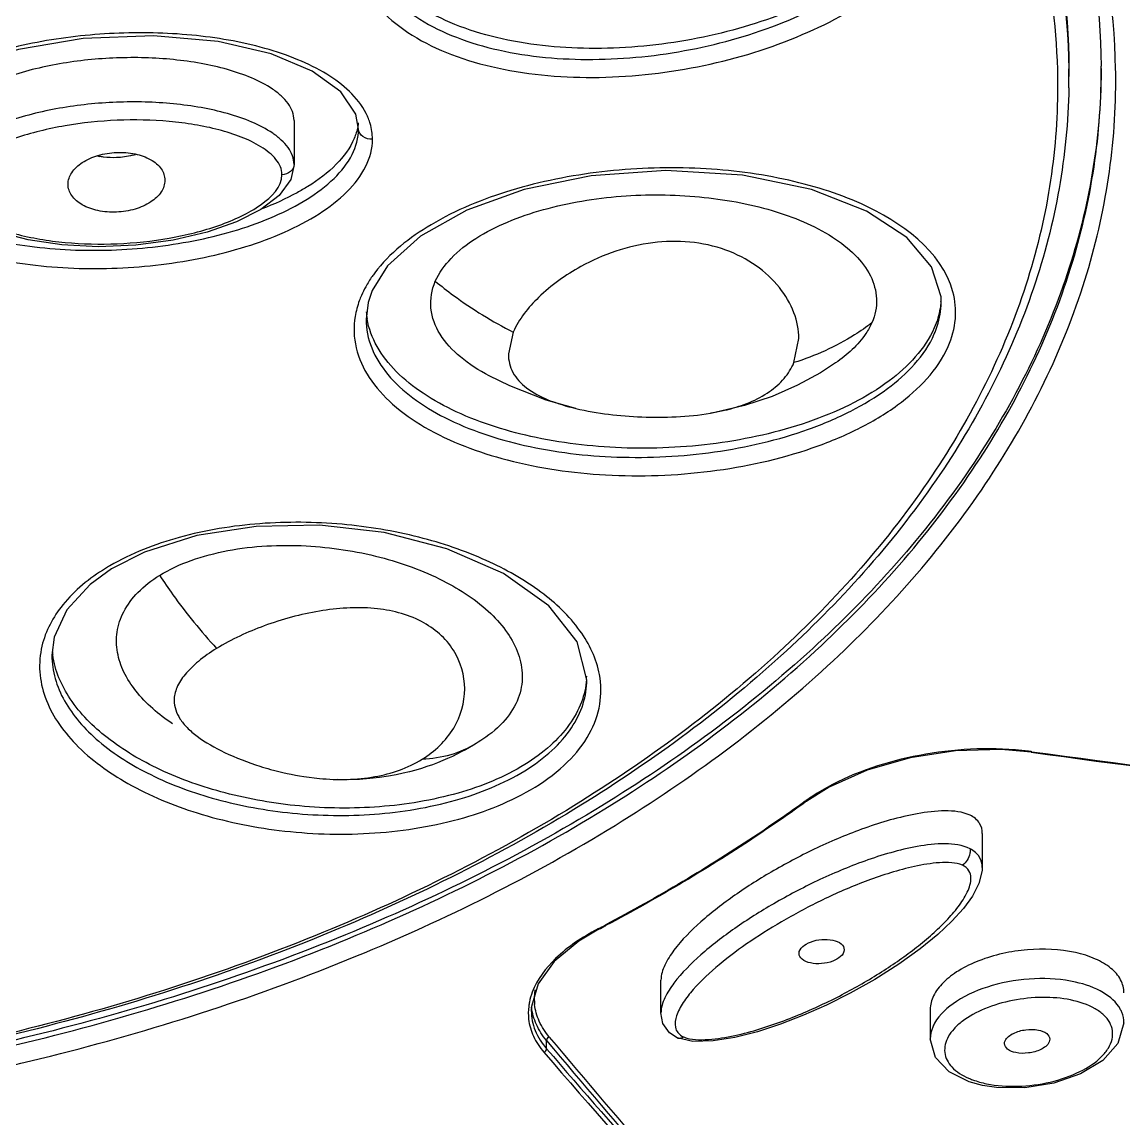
# Model space of a CAD drawing. Header units: millimetres. Extents: x 601 to 1195, y -13 to 407.
# Drawn here: x 926.8 to 939.6, y 276.83 to 289.56 of the extents above; entities that cross this region are included whole.
import ezdxf

# ---------------------------------------------------------------- set-up
doc = ezdxf.new("R2010")
doc.units = ezdxf.units.MM
doc.header["$LTSCALE"] = 0.1

msp = doc.modelspace()

# ---------------------------------------------------------------- linework, layer by layer
for p, q in [((938.9642, 289.0206), (938.9642, 288.9296)), ((939.3391, 289.0248), (939.339, 288.9971)), ((930.7142, 288.3192), (930.6824, 288.4932)), ((929.9642, 288.4205), (929.9642, 287.9087)), ((930.7142, 288.3192), (930.7142, 288.3205)), ((929.9642, 287.9087), (929.9642, 287.9075)), ((930.8733, 286.4472), (930.8247, 286.3057)), ((937.4808, 286.3083), (937.4785, 286.3709)), ((937.4808, 286.3084), (937.4808, 286.3113)), ((930.8247, 286.3057), (930.8003, 286.1118)), ((930.8003, 286.1118), (930.8003, 286.1117)), ((932.5106, 285.963), (932.4531, 285.7101)), ((935.7706, 285.6079), (935.8281, 285.8873)), ((936.2542, 285.605), (936.0787, 285.4912)), ((934.8001, 285.022), (934.9843, 285.059)), ((928.2289, 283.4076), (927.8445, 283.2123)), ((927.8443, 283.2122), (927.5948, 283.0331)), ((927.1782, 282.4201), (927.1518, 282.2101)), ((927.1518, 282.2102), (927.1518, 282.2089)), ((933.3648, 281.926), (933.3648, 281.9274)), ((932.0808, 281.1858), (932.0795, 281.1849)), ((930.0778, 280.8032), (930.2583, 280.7799)), ((936.179, 280.6787), (935.9186, 280.5153)), ((935.9186, 280.5153), (935.9062, 280.5064)), ((937.9583, 280.1411), (937.9583, 279.7445)), ((937.9583, 279.7437), (937.9583, 279.7445)), ((933.5035, 279.0285), (933.2705, 278.8899)), ((933.4998, 279.0355), (933.4895, 279.03)), ((933.5907, 279.0744), (933.5802, 279.0688)), ((934.2256, 278.0563), (934.2256, 278.4377)), ((932.721, 278.1308), (932.7193, 278.0833)), ((932.7193, 278.0848), (932.7193, 278.0832)), ((934.2256, 278.0563), (934.2256, 278.0563)), ((937.3534, 278.0973), (937.3534, 277.7552)), ((939.6034, 277.9417), (939.6034, 277.9425)), ((932.8973, 277.641), (932.8973, 277.7357)), ((934.4126, 277.7693), (934.325, 277.8256)), ((934.597, 277.7262), (934.4126, 277.7693)), ((937.3534, 277.7558), (937.3534, 277.7551)), ((937.9611, 277.2156), (937.8064, 277.257)), ((938.1213, 277.1916), (937.9607, 277.2157))]:
    msp.add_line(p, q)
for points in [[(930.6824, 288.4932), (930.5083, 288.7513), (930.1754, 288.993), (929.6971, 289.1933), (929.081, 289.3365), (928.3302, 289.4036), (927.5136, 289.3716), (926.7648, 289.2464), (926.1491, 289.0572), (925.6647, 288.8211), (925.3184, 288.5509), (925.1276, 288.2687)], [(929.9642, 287.9075), (929.9257, 287.7364), (929.7894, 287.5498)], [(937.4785, 286.3709), (937.3665, 286.721), (937.0796, 287.06), (936.6145, 287.3666), (935.975, 287.6169), (935.1729, 287.7843), (934.2824, 287.8389), (933.4147, 287.7768), (932.637, 287.6178), (931.9702, 287.3798), (931.4338, 287.0781), (931.0509, 286.7309), (930.8733, 286.4472)], [(929.7894, 287.5498), (929.5773, 287.3865), (929.2962, 287.2429), (928.9543, 287.1225), (928.5594, 287.0301), (928.1282, 286.9724), (927.6897, 286.9542), (927.2679, 286.975), (926.8771, 287.0327), (926.5317, 287.1237), (926.2477, 287.2426), (926.0387, 287.3805)], [(933.238, 285.0759), (932.8911, 285.1735), (932.4696, 285.3375), (932.2304, 285.4547)], [(936.0787, 285.4912), (935.8133, 285.3461), (935.5163, 285.2162), (935.1948, 285.1094)], [(935.1948, 285.1094), (934.8514, 285.0301), (934.8, 285.0211)], [(933.3648, 281.926), (933.252, 282.3647), (932.9226, 282.785), (932.3983, 283.1584), (931.7386, 283.4469), (931.009, 283.6343), (930.2595, 283.7197), (929.5237, 283.7068), (928.835, 283.6001), (928.2289, 283.4076)], [(927.5948, 283.0331), (927.3247, 282.7389), (927.1782, 282.4201)], [(932.1574, 281.2347), (932.1337, 281.2192), (932.1042, 281.2003), (932.0795, 281.1849)], [(932.002, 281.1391), (931.9549, 281.1128), (931.906, 281.0868), (931.8555, 281.0613), (931.8027, 281.0359), (931.7474, 281.0107), (931.6903, 280.9862)], [(932.0795, 281.1849), (932.0469, 281.1652), (932.002, 281.1391)], [(938.5248, 281.0839), (938.1786, 281.114), (937.6486, 281.1004), (937.1185, 281.0193), (936.6192, 280.8756), (936.179, 280.6787)], [(931.6903, 280.9862), (931.6314, 280.9625), (931.5707, 280.9396), (931.5082, 280.9177), (931.4439, 280.8968), (931.3771, 280.8769), (931.3068, 280.8579), (931.232, 280.8396)], [(931.232, 280.8396), (931.1513, 280.8223), (931.0596, 280.8054), (930.9572, 280.7901), (930.8456, 280.7776), (930.7252, 280.7688), (930.5976, 280.7648), (930.4649, 280.7662)], [(937.9583, 279.7437), (937.9567, 279.7097), (937.9182, 279.5579)], [(937.9182, 279.5579), (937.8427, 279.4136), (937.738, 279.2701), (937.6046, 279.1226), (937.4397, 278.9675), (937.2357, 278.8007), (936.9891, 278.6233), (936.7092, 278.4455), (936.4241, 278.285), (936.1502, 278.1479), (935.8818, 278.0289), (935.6129, 277.925), (935.3453, 277.8382), (935.0832, 277.7719), (934.8312, 277.7314), (934.597, 277.7262)], [(933.2705, 278.8899), (932.9851, 278.6528), (932.798, 278.3951), (932.721, 278.1308)], [(934.325, 277.8256), (934.2485, 277.9342), (934.2256, 278.0562)], [(939.6034, 277.9425), (939.5338, 277.7024), (939.3565, 277.5051), (939.0995, 277.3499), (938.7889, 277.2425), (938.4531, 277.1886), (938.1213, 277.1916)], [(937.8064, 277.257), (937.5731, 277.3722), (937.4147, 277.5382), (937.3534, 277.7558)]]:
    msp.add_lwpolyline(points)
for centre, radius, start, end in [((931.6697, 288.9296), 7.2945, 0.00015, 0.70426), ((931.9992, 288.9961), 7.34, 0.0001, 0.44122), ((932.0058, 288.8789), 7.5023, 0.00024, 1.04453), ((931.5732, 288.9296), 7.391, 358.97605, 359.99974), ((930.1464, 288.1709), 0.7337, 21.73482, 26.72741), ((927.851, 288.7626), 0.773, 257.37799, 259.09264), ((927.8872, 288.81), 0.8196, 284.27457, 286.65442), ((931.8443, 285.9082), 1.198, 151.0253, 156.42524), ((936.6213, 286.3844), 0.8596, 355.2018, 359.31942), ((931.6805, 286.2617), 0.8803, 184.26421, 189.62396), ((934.4605, 287.1826), 2.1873, 283.85637, 284.41822), ((929.1184, 281.0322), 2.5658, 120.31345, 121.61276), ((928.1623, 282.3516), 1.0106, 185.32549, 187.86879), ((932.4068, 282.0101), 0.958, 355.20948, 357.37277), ((938.0502, 277.5252), 3.5975, 82.91087, 85.34406), ((938.0671, 277.6669), 3.4547, 82.37169, 82.89876), ((960.8914, 444.6885), 165.1264, 262.215271, 264.33614), ((938.0717, 277.7012), 3.4201, 82.22453, 82.37106), ((960.9018, 444.701), 165.1329, 262.215295, 264.333059), ((937.2476, 278.6484), 2.3014, 123.15056, 125.45045), ((937.3659, 278.4669), 2.5181, 120.32227, 123.14387), ((937.183, 278.7402), 2.1892, 125.46611, 125.86316), ((923.3059, 298.4529), 21.9306, 297.69884, 297.92506), ((923.2972, 298.4949), 21.9798, 297.66831, 297.89407), ((933.388, 278.2252), 0.634, 176.28933, 183.19527), ((933.4095, 278.2237), 0.6555, 170.99364, 176.28303), ((933.3581, 278.1931), 0.6388, 185.1597, 186.32365), ((933.3793, 278.2249), 0.6253, 183.21329, 186.33945), ((1021.363, 351.8126), 115.3845, 219.941184, 221.896229), ((1021.3759, 351.8376), 115.3599, 219.941184, 221.896229), ((1008.0622, 342.3396), 99.1749, 220.720382, 222.953982), ((1006.58, 341.0265), 97.2454, 220.709983, 223.668288)]:
    msp.add_arc(centre, radius, start, end)
for points, knots in [([(955.2988, 287.7542), (955.5234, 288.5417), (955.8397, 290.1489), (955.8811, 292.6054), (955.4841, 295.0489), (954.6556, 297.4461), (953.409, 299.7672), (951.7622, 301.9852), (949.7367, 304.0755), (946.4829, 306.7272), (941.5819, 309.5542), (934.8533, 312.0222), (927.4311, 313.549), (922.2678, 313.8917), (919.6517, 313.8917)], [0, 0, 0, 0, 0.048709, 0.0968661, 0.1454008, 0.1952038, 0.2470438, 0.3015134, 0.3590094, 0.4197369, 0.5507204, 0.6932767, 0.8443785, 1, 1, 1, 1]), ([(955.1391, 287.7984), (955.3478, 288.5783), (955.6337, 290.1691), (955.6366, 292.5952), (955.2094, 295.0059), (954.3595, 297.3687), (953.1002, 299.6549), (951.4494, 301.8383), (949.4282, 303.895), (946.1917, 306.5023), (941.3322, 309.2804), (934.6733, 311.7054), (927.3369, 313.205), (922.2359, 313.5415), (919.6517, 313.5415)], [0, 0, 0, 0, 0.0485552, 0.0966454, 0.1451882, 0.1950554, 0.2469937, 0.3015747, 0.3591775, 0.4199942, 0.5510757, 0.6936037, 0.8445714, 1, 1, 1, 1]), ([(922.0818, 300.9669), (924.3661, 300.7925), (927.7114, 300.176), (931.7737, 298.58), (934.3694, 297.1007), (936.4994, 295.357), (938.095, 293.396), (939.0957, 291.2739), (939.3334, 289.778), (939.339, 289.0527)], [0, 0, 0, 0, 0.3019579, 0.4428303, 0.5739106, 0.6941192, 0.8036618, 0.9043909, 1, 1, 1, 1]), ([(939.5069, 289.0156), (939.4935, 289.7525), (939.2377, 291.2685), (938.2083, 293.4128), (936.5854, 295.3882), (934.4317, 297.1401), (931.8163, 298.6234), (927.7343, 300.2206), (924.3762, 300.8375), (922.0841, 301.0117)], [0, 0, 0, 0, 0.0963887, 0.1977993, 0.3077523, 0.4280534, 0.5589338, 0.699369, 1, 1, 1, 1]), ([(922.0744, 300.8167), (924.3144, 300.6424), (927.5945, 300.0316), (931.575, 298.4553), (934.1182, 296.9943), (936.2045, 295.2705), (937.7659, 293.3288), (938.7404, 291.2237), (938.9642, 289.7403), (938.9642, 289.0206)], [0, 0, 0, 0, 0.3011021, 0.4415946, 0.5724044, 0.6925329, 0.8022767, 0.9035502, 1, 1, 1, 1]), ([(922.07, 300.7259), (924.2992, 300.5528), (927.5642, 299.947), (931.5301, 298.3849), (934.0681, 296.9365), (936.1555, 295.2272), (937.7247, 293.301), (938.7148, 291.2115), (938.9548, 289.736), (938.9636, 289.0192)], [0, 0, 0, 0, 0.3007863, 0.441223, 0.5720624, 0.6922969, 0.8021841, 0.9035661, 1, 1, 1, 1]), ([(928.6721, 299.2338), (930.1249, 298.7571), (932.797, 297.606), (935.649, 295.4927), (937.2983, 293.5316), (938.1751, 292.0147), (938.7114, 290.4318), (938.8325, 289.3458), (938.8325, 288.8123)], [0, 0, 0, 0, 0.2961405, 0.5593119, 0.6784962, 0.7903337, 0.8966636, 1, 1, 1, 1]), ([(921.1812, 269.7004), (923.4641, 269.7627), (927.9596, 270.1594), (934.424, 271.567), (940.3199, 273.7298), (945.4223, 276.571), (949.5365, 279.9913), (952.0572, 283.3154), (953.3612, 286.1151), (953.9802, 288.2239), (954.2522, 290.3623), (954.1998, 291.7892), (954.1169, 292.493)], [0, 0, 0, 0, 0.1541994, 0.3037973, 0.4454889, 0.5767364, 0.6962236, 0.8043698, 0.8550518, 0.9040867, 0.9521506, 1, 1, 1, 1]), ([(930.7463, 290.0478), (930.8014, 289.9212), (930.9715, 289.6756), (931.3394, 289.3878), (931.8019, 289.1672), (932.5266, 288.9605), (933.5221, 288.8822), (934.7236, 289.0214), (935.8542, 289.3681), (936.6834, 289.8237), (937.2003, 290.2847), (937.4805, 290.6543), (937.6441, 291.0511), (937.656, 291.3283), (937.6355, 291.4572)], [0, 0, 0, 0, 0.0491584, 0.1038976, 0.1646176, 0.2303692, 0.3711984, 0.5166048, 0.658566, 0.7898428, 0.8494121, 0.9039322, 0.9535506, 1, 1, 1, 1]), ([(937.4784, 291.4167), (937.4398, 290.8721), (936.8299, 290.265), (936.0654, 289.8366), (935.5772, 289.6264), (935.0574, 289.4616), (934.3306, 289.3014), (933.4068, 289.2226), (932.4981, 289.3162), (931.8395, 289.5184), (931.4199, 289.7274), (931.086, 289.9953), (930.9312, 290.2212), (930.8806, 290.3376)], [0, 0, 0, 0, 0.2108561, 0.2760541, 0.3442849, 0.4147375, 0.4866236, 0.6312978, 0.7710106, 0.8362211, 0.8965144, 0.9509889, 1, 1, 1, 1]), ([(930.8806, 290.1878), (930.9317, 290.0702), (931.0891, 289.8423), (931.4293, 289.5745), (931.8566, 289.3685), (932.5266, 289.1736), (933.4492, 289.094), (934.568, 289.2103), (935.632, 289.5156), (936.425, 289.921), (936.9388, 290.3336), (937.2335, 290.6675), (937.4302, 291.0282), (937.4808, 291.2883), (937.4808, 291.4124)], [0, 0, 0, 0, 0.0486862, 0.1027902, 0.1627385, 0.2276382, 0.3667894, 0.5109346, 0.652533, 0.7849008, 0.84567, 0.9017483, 0.9528857, 1, 1, 1, 1]), ([(953.9267, 290.8656), (953.9267, 290.1928), (953.8207, 288.8351), (953.3474, 286.826), (952.5647, 284.8567), (951.0898, 282.2537), (948.4655, 279.1929), (944.3724, 276.0551), (939.4132, 273.4568), (933.7609, 271.4825), (927.6126, 270.1967), (923.3515, 269.8306), (921.1901, 269.7707)], [0, 0, 0, 0, 0.0474466, 0.0955915, 0.1450529, 0.1963831, 0.3060194, 0.4265846, 0.5581073, 0.6992073, 0.8475071, 1, 1, 1, 1]), ([(953.879, 290.1629), (953.8474, 289.5547), (953.6968, 288.331), (953.0481, 285.8907), (951.5615, 282.8962), (948.8598, 279.6312), (945.3105, 276.7172), (941.02, 274.2289), (936.1116, 272.2304), (930.7267, 270.7769), (926.9645, 270.2049), (925.042, 270.0163)], [0, 0, 0, 0, 0.0481395, 0.0970616, 0.1990565, 0.3093708, 0.4296514, 0.5601367, 0.6999367, 0.8473269, 1, 1, 1, 1]), ([(930.8017, 288.5009), (930.7052, 288.6929), (930.4288, 288.9295), (930.0033, 289.1375), (929.481, 289.3127), (928.7652, 289.4334), (927.8742, 289.452), (926.9847, 289.3501), (926.2752, 289.1618), (925.7617, 288.9369), (925.3464, 288.687), (925.0841, 288.4239), (924.9993, 288.2207)], [0, 0, 0, 0, 0.1002871, 0.1590873, 0.2220792, 0.3562524, 0.4961704, 0.6367294, 0.7727691, 0.8370598, 0.8972776, 1, 1, 1, 1]), ([(929.9642, 288.4205), (929.9642, 288.4903), (929.9198, 288.6), (929.8152, 288.7096), (929.677, 288.8159), (929.4674, 288.9235), (929.1863, 289.0183), (928.8816, 289.0872), (928.4522, 289.1459), (927.9001, 289.1606), (927.2439, 289.094), (926.7172, 288.9644), (926.335, 288.8071), (926.126, 288.6842), (925.9881, 288.5678), (925.8844, 288.4514), (925.8392, 288.3391), (925.8392, 288.2677)], [0, 0, 0, 0, 0.0445458, 0.0696421, 0.0966933, 0.1554209, 0.2189809, 0.2856884, 0.3544831, 0.4953814, 0.6369891, 0.774516, 0.8396942, 0.9003361, 0.9283815, 0.954418, 1, 1, 1, 1]), ([(899.9642, 288.9962), (899.9642, 288.599), (900.0289, 287.7968), (900.4179, 286.1919), (901.414, 284.224), (903.2844, 282.1213), (905.7632, 280.2966), (908.7565, 278.8083), (912.1543, 277.7055), (915.8317, 277.0273), (919.6517, 276.7984), (923.4717, 277.0273), (927.149, 277.7055), (930.5469, 278.8083), (933.5401, 280.2966), (936.0189, 282.1213), (937.8893, 284.2239), (938.8855, 286.1918), (939.2745, 287.7967), (939.3392, 288.5989), (939.3392, 288.9961)], [0, 0, 0, 0, 0.0235457, 0.0474671, 0.0975532, 0.1523896, 0.2128703, 0.2789196, 0.3497253, 0.4239656, 0.5000001, 0.5760347, 0.650275, 0.7210806, 0.7871298, 0.8476105, 0.9024468, 0.9525329, 0.9764543, 1, 1, 1, 1]), ([(939.339, 288.9971), (939.3359, 288.6009), (939.2655, 287.801), (938.8665, 286.2018), (937.8615, 284.2426), (935.9863, 282.1503), (933.5075, 280.335), (930.5185, 278.8548), (927.128, 277.7582), (923.461, 277.0839), (920.9306, 276.9328), (919.6517, 276.9328)], [0, 0, 0, 0, 0.0470766, 0.0949299, 0.1951799, 0.3049467, 0.4259715, 0.5580807, 0.6996496, 0.8480366, 1, 1, 1, 1]), ([(899.7952, 288.8789), (899.7952, 288.4783), (899.8605, 287.6692), (900.2528, 286.0506), (901.2575, 284.0658), (903.144, 281.9451), (905.6441, 280.1047), (908.663, 278.6036), (912.09, 277.4914), (915.7989, 276.8074), (919.6517, 276.5765), (923.5045, 276.8074), (927.2134, 277.4913), (930.6404, 278.6036), (933.6593, 280.1047), (936.1594, 281.945), (938.0458, 284.0657), (939.0505, 286.0505), (939.4429, 287.6692), (939.5081, 288.4783), (939.5081, 288.8789)], [0, 0, 0, 0, 0.0235457, 0.0474671, 0.0975532, 0.1523897, 0.2128704, 0.2789197, 0.3497254, 0.4239657, 0.5000003, 0.5760348, 0.6502751, 0.7210807, 0.7871299, 0.8476105, 0.9024469, 0.952533, 0.9764543, 1, 1, 1, 1]), ([(938.8325, 288.8123), (938.8325, 288.4253), (938.7695, 287.6437), (938.3905, 286.0801), (937.4199, 284.1629), (935.5977, 282.1143), (933.1827, 280.3366), (930.2665, 278.8866), (926.9561, 277.8122), (923.3734, 277.1515), (919.6517, 276.9285), (915.93, 277.1515), (912.3473, 277.8122), (909.0369, 278.8866), (906.1207, 280.3366), (903.7057, 282.1143), (901.8834, 284.1629), (900.9129, 286.0802), (900.5339, 287.6438), (900.4709, 288.4253), (900.4709, 288.8123)], [0, 0, 0, 0, 0.0235457, 0.047467, 0.0975531, 0.1523895, 0.2128701, 0.2789193, 0.3497249, 0.4239652, 0.4999997, 0.5760343, 0.6502746, 0.7210803, 0.7871296, 0.8476103, 0.9024468, 0.9525329, 0.9764543, 1, 1, 1, 1]), ([(938.963, 288.7975), (938.956, 288.406), (938.8788, 287.6165), (938.4714, 286.0413), (937.4691, 284.1177), (935.6177, 282.0686), (933.1834, 280.2956), (930.2573, 278.8525), (926.9446, 277.7847), (923.3655, 277.1287), (920.8967, 276.9819), (919.6493, 276.982)], [0, 0, 0, 0, 0.0474844, 0.0957378, 0.1966729, 0.3068243, 0.4279048, 0.5597843, 0.7009045, 0.8487062, 1, 1, 1, 1]), ([(929.9642, 287.9087), (929.9642, 287.9431), (929.9514, 288.0143), (929.8967, 288.1114), (929.8156, 288.198), (929.6776, 288.3041), (929.4682, 288.4118), (929.187, 288.5063), (928.8822, 288.5746), (928.4524, 288.6325), (927.8997, 288.646), (927.2429, 288.5777), (926.716, 288.4469), (926.3338, 288.2891), (926.1251, 288.1658), (925.9875, 288.0498), (925.9067, 287.9578), (925.8523, 287.8577), (925.8392, 287.7852), (925.8392, 287.7505)], [0, 0, 0, 0, 0.021922, 0.0450437, 0.0701046, 0.0970716, 0.1557057, 0.2191701, 0.2857959, 0.3545556, 0.4954269, 0.6370514, 0.7745624, 0.8396812, 0.9002315, 0.9281707, 0.9541083, 0.9778634, 1, 1, 1, 1]), ([(929.8239, 287.7907), (929.8239, 287.8221), (929.8104, 287.8875), (929.7547, 287.9739), (929.6755, 288.0499), (929.5435, 288.1426), (929.3471, 288.2356), (929.0865, 288.3169), (928.8061, 288.3756), (928.4126, 288.4244), (927.9078, 288.4345), (927.4045, 288.3825), (927.0117, 288.3011), (926.7319, 288.2195), (926.4688, 288.1147), (926.1954, 287.9642), (925.9952, 287.7728), (925.9952, 287.6324)], [0, 0, 0, 0, 0.0218371, 0.0451089, 0.0705089, 0.0978381, 0.157068, 0.2208325, 0.2875167, 0.3561837, 0.4966387, 0.6378501, 0.7074654, 0.775492, 0.8409806, 0.9022821, 1, 1, 1, 1]), ([(930.7106, 288.3929), (930.7089, 288.3777), (930.6996, 288.3158), (930.6809, 288.2555), (930.6625, 288.2121)], [0, 0, 0, 0, 0.2450231, 1, 1, 1, 1]), ([(930.8749, 288.2026), (930.8749, 288.2636), (930.8626, 288.346), (930.8356, 288.4233), (930.828, 288.4426)], [0, 0, 0, 0, 0.7461852, 1, 1, 1, 1]), ([(925.0892, 288.0747), (925.0892, 287.9752), (925.1495, 287.7627), (925.3764, 287.5054), (925.6929, 287.2982), (926.0745, 287.1376), (926.5, 287.0207), (927.1118, 286.9195), (927.9062, 286.894), (928.6978, 286.9888), (929.3069, 287.1429), (929.7319, 287.297), (930.1125, 287.4911), (930.4275, 287.7259), (930.6518, 288.0001), (930.7142, 288.2187), (930.7142, 288.3205)], [0, 0, 0, 0, 0.0449639, 0.0950749, 0.1519859, 0.2145959, 0.2813305, 0.3508666, 0.4943119, 0.6386656, 0.7093592, 0.7777345, 0.8424313, 0.9017241, 0.9540339, 1, 1, 1, 1]), ([(930.8749, 288.2026), (930.8361, 288.2004), (930.7598, 288.2162), (930.7146, 288.2864), (930.7142, 288.3192)], [0, 0, 0, 0, 0.5421616, 1, 1, 1, 1]), ([(924.9442, 287.9566), (924.9442, 287.8509), (925.0056, 287.6257), (925.2402, 287.3486), (925.5713, 287.1242), (925.9728, 286.9492), (926.4224, 286.8215), (927.0709, 286.71), (927.9143, 286.6803), (928.7547, 286.7809), (929.4003, 286.946), (929.8494, 287.1112), (930.2499, 287.3194), (930.5792, 287.5706), (930.8116, 287.8636), (930.8749, 288.0947), (930.8749, 288.2026)], [0, 0, 0, 0, 0.0450999, 0.0951387, 0.1518843, 0.2144003, 0.2811562, 0.3508127, 0.4946431, 0.6393605, 0.7101434, 0.7784863, 0.842996, 0.9019709, 0.9540091, 1, 1, 1, 1]), ([(930.6625, 288.2121), (930.6153, 288.1001), (930.4543, 287.8855), (930.2439, 287.7282), (930.1256, 287.6543)], [0, 0, 0, 0, 0.4656367, 1, 1, 1, 1]), ([(927.3392, 287.6796), (927.3392, 287.7266), (927.3768, 287.8304), (927.5079, 287.9454), (927.6897, 288.0241), (927.829, 288.0461), (927.9017, 288.0491)], [0, 0, 0, 0, 0.1935214, 0.425873, 0.7007167, 1, 1, 1, 1]), ([(927.9017, 287.9889), (927.852, 287.9871), (927.7857, 287.99), (927.7206, 288.0005), (927.7047, 288.0036)], [0, 0, 0, 0, 0.7544265, 1, 1, 1, 1]), ([(927.9017, 288.0491), (927.9736, 288.0521), (928.1116, 288.042), (928.2943, 287.9787), (928.4276, 287.873), (928.4641, 287.772), (928.4641, 287.7261)], [0, 0, 0, 0, 0.3037284, 0.5775096, 0.8062306, 1, 1, 1, 1]), ([(929.9642, 287.9075), (929.9638, 287.8775), (929.9264, 287.8128), (929.8591, 287.7925), (929.8239, 287.7907)], [0, 0, 0, 0, 0.4596666, 1, 1, 1, 1]), ([(937.616, 286.4311), (937.4882, 286.9052), (936.8629, 287.3488), (936.1173, 287.6248), (935.4727, 287.7926), (934.6063, 287.8928), (933.537, 287.8527), (932.4949, 287.6451), (931.5794, 287.2741), (931.0727, 286.879), (930.9006, 286.6493)], [0, 0, 0, 0, 0.1966609, 0.258273, 0.3234854, 0.4618696, 0.606354, 0.7503498, 0.8850743, 1, 1, 1, 1]), ([(955.2988, 287.7542), (954.932, 286.4685), (953.807, 283.8998), (951.1852, 280.4225), (947.6825, 277.2957), (943.4046, 274.5937), (938.4701, 272.3791), (933.0139, 270.7076), (927.1866, 269.623), (923.1805, 269.3123), (921.1544, 269.2602)], [0, 0, 0, 0, 0.0974029, 0.2018054, 0.3150197, 0.4375935, 0.5690054, 0.7079061, 0.8523458, 1, 1, 1, 1]), ([(925.9952, 287.6324), (925.9952, 287.601), (926.0087, 287.5353), (926.0644, 287.4483), (926.1436, 287.3713), (926.2756, 287.2772), (926.4721, 287.1822), (926.7329, 287.0987), (927.0135, 287.0382), (927.4072, 286.9875), (927.9121, 286.9767), (928.4154, 287.0296), (928.808, 287.113), (929.0877, 287.1963), (929.3506, 287.3033), (929.624, 287.4568), (929.8239, 287.6496), (929.8239, 287.7907)], [0, 0, 0, 0, 0.0218388, 0.0451974, 0.0707121, 0.0981444, 0.1575185, 0.2213385, 0.2880042, 0.3565848, 0.4967446, 0.6376249, 0.7071176, 0.7750761, 0.8405721, 0.9019738, 1, 1, 1, 1]), ([(928.4641, 287.7261), (928.4641, 287.679), (928.4266, 287.5752), (928.2954, 287.4602), (928.1136, 287.3816), (927.9743, 287.3595), (927.9017, 287.3565)], [0, 0, 0, 0, 0.1935867, 0.4260082, 0.7008526, 1, 1, 1, 1]), ([(927.9017, 287.3565), (927.8298, 287.3535), (927.6917, 287.3637), (927.509, 287.427), (927.3757, 287.5327), (927.3392, 287.6337), (927.3392, 287.6796)], [0, 0, 0, 0, 0.3038593, 0.5776343, 0.8062916, 1, 1, 1, 1]), ([(930.1256, 287.6543), (930.085, 287.6289), (929.9136, 287.529), (929.7316, 287.4478), (929.591, 287.3944)], [0, 0, 0, 0, 0.2414339, 1, 1, 1, 1]), ([(931.6049, 286.5535), (931.6477, 286.6518), (931.7889, 286.8419), (932.0816, 287.0697), (932.4482, 287.2543), (933.0083, 287.4432), (933.7596, 287.5664), (934.6592, 287.5597), (935.4946, 287.4104), (936.1087, 287.1611), (936.4817, 286.876), (936.6719, 286.6321), (936.7515, 286.3482), (936.7136, 286.158), (936.6762, 286.0719)], [0, 0, 0, 0, 0.0519119, 0.1119652, 0.1785677, 0.249812, 0.3977684, 0.544969, 0.683789, 0.8072392, 0.8614087, 0.9098118, 0.9545167, 1, 1, 1, 1]), ([(935.8281, 285.8873), (935.8281, 285.9893), (935.7829, 286.2049), (935.6072, 286.4989), (935.3333, 286.752), (934.848, 287.002), (934.1115, 287.0594), (933.5535, 286.8646), (933.2968, 286.724)], [0, 0, 0, 0, 0.0974837, 0.2049532, 0.3225068, 0.4490517, 0.720464, 1, 1, 1, 1]), ([(933.2968, 286.724), (933.1187, 286.6263), (932.8155, 286.4109), (932.5768, 286.1151), (932.5106, 285.963)], [0, 0, 0, 0, 0.5503214, 1, 1, 1, 1]), ([(930.9006, 286.6493), (930.8908, 286.6362), (930.8533, 286.5845), (930.8192, 286.5302), (930.7962, 286.4886)], [0, 0, 0, 0, 0.255619, 1, 1, 1, 1]), ([(932.2304, 285.4547), (932.1124, 285.517), (931.8988, 285.6531), (931.6479, 285.9159), (931.5257, 286.2356), (931.5627, 286.4563), (931.6049, 286.5535)], [0, 0, 0, 0, 0.2877429, 0.5425555, 0.7712934, 1, 1, 1, 1]), ([(931.605, 286.5538), (931.6738, 286.4968), (931.9583, 286.2747), (932.2681, 286.0853), (932.5106, 285.963)], [0, 0, 0, 0, 0.2474789, 1, 1, 1, 1]), ([(930.7463, 286.3873), (930.7377, 286.3676), (930.7063, 286.2894), (930.684, 286.2074), (930.6737, 286.1456)], [0, 0, 0, 0, 0.2561258, 1, 1, 1, 1]), ([(937.4778, 286.3125), (937.4757, 286.2874), (937.4626, 286.1848), (937.4318, 286.0847), (937.4006, 286.013)], [0, 0, 0, 0, 0.2440852, 1, 1, 1, 1]), ([(937.4006, 285.9409), (937.4136, 285.9709), (937.4586, 286.0885), (937.4805, 286.2153), (937.4808, 286.3085)], [0, 0, 0, 0, 0.2597584, 1, 1, 1, 1]), ([(937.5626, 285.7968), (937.6065, 285.8977), (937.6641, 286.1099), (937.6434, 286.3294), (937.616, 286.4311)], [0, 0, 0, 0, 0.5111914, 1, 1, 1, 1]), ([(930.6737, 286.1456), (930.6535, 286.0253), (930.6619, 285.7699), (930.8266, 285.4133), (931.1098, 285.1034), (931.6337, 284.74), (932.4726, 284.4306), (933.6024, 284.2687), (934.8032, 284.3115), (935.7894, 284.5264), (936.5094, 284.8222), (937.0857, 285.161), (937.4429, 285.5219), (937.5626, 285.7968)], [0, 0, 0, 0, 0.0443939, 0.0900731, 0.140068, 0.1954389, 0.3208213, 0.4610056, 0.608836, 0.7559017, 0.8258036, 0.8908841, 1, 1, 1, 1]), ([(930.8003, 286.1117), (930.8003, 285.9985), (930.849, 285.7635), (931.0486, 285.4506), (931.3459, 285.1807), (931.8666, 284.8678), (932.6679, 284.6063), (933.7309, 284.4798), (934.8487, 284.5383), (935.7622, 284.7493), (936.4273, 285.0304), (936.9597, 285.3492), (937.2894, 285.6854), (937.4006, 285.9409)], [0, 0, 0, 0, 0.0439422, 0.0905463, 0.1419398, 0.1985805, 0.3254295, 0.4656324, 0.6125184, 0.7581746, 0.8273553, 0.8917953, 1, 1, 1, 1]), ([(937.4006, 286.013), (937.293, 285.7658), (936.9768, 285.4391), (936.4632, 285.1289), (935.8208, 284.855), (934.9349, 284.648), (933.8456, 284.5862), (932.7996, 284.7009), (932.0017, 284.9439), (931.4675, 285.2347), (931.1494, 285.4869), (930.9165, 285.7785), (930.8314, 286.0033), (930.8126, 286.1145)], [0, 0, 0, 0, 0.1066047, 0.1699112, 0.2379532, 0.3815962, 0.5272859, 0.667486, 0.795919, 0.8540032, 0.9071638, 0.9554211, 1, 1, 1, 1]), ([(936.6761, 286.0717), (936.6108, 286.0213), (936.3315, 285.8266), (936.0163, 285.6853), (935.7706, 285.6079)], [0, 0, 0, 0, 0.2425162, 1, 1, 1, 1]), ([(936.6762, 286.0719), (936.6572, 286.0281), (936.5525, 285.8431), (936.3889, 285.6981), (936.2542, 285.605)], [0, 0, 0, 0, 0.2256326, 1, 1, 1, 1]), ([(932.4531, 285.7101), (932.453, 285.6358), (932.4916, 285.4792), (932.6683, 285.2946), (932.9261, 285.1613), (933.1271, 285.102), (933.238, 285.0759)], [0, 0, 0, 0, 0.2052678, 0.4232541, 0.6850779, 1, 1, 1, 1]), ([(935.0051, 285.0642), (935.1742, 285.1077), (935.4159, 285.2), (935.661, 285.415), (935.742, 285.5422), (935.7706, 285.6079)], [0, 0, 0, 0, 0.5409212, 0.777833, 1, 1, 1, 1]), ([(933.238, 285.0759), (933.488, 285.0172), (934.0107, 284.9589), (934.5373, 284.977), (934.8, 285.0211)], [0, 0, 0, 0, 0.4907717, 1, 1, 1, 1]), ([(933.5114, 281.9852), (933.4781, 282.1678), (933.2976, 282.5402), (932.8218, 282.9846), (932.1773, 283.3457), (931.3939, 283.6088), (930.5073, 283.7561), (929.567, 283.7649), (928.649, 283.6168), (928.0746, 283.3942), (927.8234, 283.2472)], [0, 0, 0, 0, 0.0864965, 0.1855019, 0.2996448, 0.428214, 0.5687443, 0.7167584, 0.8643896, 1, 1, 1, 1]), ([(928.4019, 283.1382), (928.5167, 283.2089), (928.7762, 283.3256), (929.3442, 283.4745), (930.0916, 283.5103), (930.9405, 283.3823), (931.674, 283.118), (932.1711, 282.7941), (932.4472, 282.4813), (932.5791, 282.2351), (932.6316, 281.9702), (932.5819, 281.6953), (932.4172, 281.437), (932.2526, 281.298), (932.1573, 281.2347)], [0, 0, 0, 0, 0.0696277, 0.1456532, 0.3022865, 0.4518616, 0.5863711, 0.7023668, 0.7534051, 0.8003622, 0.8449801, 0.8902625, 0.9409212, 1, 1, 1, 1]), ([(927.7735, 283.2173), (927.5889, 283.1037), (927.2731, 282.8527), (927.0769, 282.4911), (927.0359, 282.3171)], [0, 0, 0, 0, 0.5479698, 1, 1, 1, 1]), ([(928.5508, 281.4156), (928.3922, 281.5214), (928.1767, 281.704), (927.982, 282.0055), (927.9021, 282.2396), (927.8951, 282.4854), (927.9776, 282.7312), (928.1512, 282.9588), (928.311, 283.0822), (928.4019, 283.1382)], [0, 0, 0, 0, 0.2658977, 0.3848287, 0.496862, 0.6065728, 0.7216115, 0.8511312, 1, 1, 1, 1]), ([(928.4021, 283.1383), (928.4521, 283.0622), (928.6555, 282.7659), (928.8827, 282.4857), (929.065, 282.2888)], [0, 0, 0, 0, 0.2533392, 1, 1, 1, 1]), ([(930.2583, 282.7233), (930.0399, 282.6868), (929.6277, 282.5736), (929.2384, 282.3956), (929.065, 282.2888)], [0, 0, 0, 0, 0.5209816, 1, 1, 1, 1]), ([(931.9458, 281.8196), (931.9456, 281.9752), (931.8507, 282.3049), (931.4415, 282.6516), (930.8742, 282.7861), (930.4683, 282.7583), (930.2583, 282.7233)], [0, 0, 0, 0, 0.214744, 0.4441816, 0.7061563, 1, 1, 1, 1]), ([(927.0359, 282.3171), (927.0128, 282.2191), (926.9959, 282.0151), (927.063, 281.7125), (927.2104, 281.4274), (927.5113, 281.0622), (928.0539, 280.6741), (928.8628, 280.3418), (929.8123, 280.1446), (930.8413, 280.1106), (931.855, 280.2624), (932.4904, 280.511), (932.7634, 280.6791)], [0, 0, 0, 0, 0.0436276, 0.0871153, 0.1326053, 0.181431, 0.2910128, 0.4172993, 0.5581707, 0.7090483, 0.8610834, 1, 1, 1, 1]), ([(932.6448, 280.9416), (932.4052, 280.7941), (931.8496, 280.5712), (930.9581, 280.424), (930.0428, 280.4341), (929.1815, 280.583), (928.4228, 280.8481), (927.8019, 281.2119), (927.3487, 281.6597), (927.1862, 282.0322), (927.1612, 282.2132)], [0, 0, 0, 0, 0.1346699, 0.2823681, 0.4304113, 0.5707374, 0.6990693, 0.8131741, 0.912523, 1, 1, 1, 1]), ([(929.065, 282.2888), (928.9915, 282.2435), (928.8602, 282.1523), (928.7005, 282.0005), (928.5972, 281.8461), (928.5708, 281.7351), (928.5708, 281.6844)], [0, 0, 0, 0, 0.3200175, 0.5904384, 0.8120693, 1, 1, 1, 1]), ([(927.1518, 282.2089), (927.1518, 282.1184), (927.1787, 281.9337), (927.2915, 281.6711), (927.4672, 281.4257), (927.7868, 281.1133), (928.3175, 280.7851), (928.9381, 280.5596), (929.4956, 280.4335), (930.1078, 280.3481), (930.9016, 280.3372), (931.8217, 280.4874), (932.3968, 280.7168), (932.6448, 280.8695)], [0, 0, 0, 0, 0.0425043, 0.0864141, 0.1331381, 0.1834396, 0.2956008, 0.4231331, 0.4920999, 0.5639334, 0.7133554, 0.8631656, 1, 1, 1, 1]), ([(932.7634, 280.6791), (932.899, 280.7626), (933.1389, 280.9423), (933.4037, 281.2736), (933.5351, 281.6311), (933.532, 281.8727), (933.5114, 281.9852)], [0, 0, 0, 0, 0.2989048, 0.5574231, 0.7852939, 1, 1, 1, 1]), ([(933.3614, 281.9301), (933.3539, 281.8398), (933.3106, 281.6529), (933.1645, 281.3888), (932.9387, 281.1435), (932.7494, 281.006), (932.6448, 280.9416)], [0, 0, 0, 0, 0.2150781, 0.4482053, 0.708459, 1, 1, 1, 1]), ([(932.6448, 280.8695), (932.7566, 280.9384), (932.9574, 281.0853), (933.1916, 281.3492), (933.3332, 281.6329), (933.3646, 281.8313), (933.3648, 281.926)], [0, 0, 0, 0, 0.2956361, 0.5560119, 0.7868781, 1, 1, 1, 1]), ([(931.4515, 281.0023), (931.5978, 281.0923), (931.8497, 281.3269), (931.9459, 281.662), (931.9458, 281.8196)], [0, 0, 0, 0, 0.5215066, 1, 1, 1, 1]), ([(928.5708, 281.6844), (928.5708, 281.6105), (928.6145, 281.4919), (928.7242, 281.3634), (928.8917, 281.2216), (929.1743, 281.0632), (929.4278, 280.9659), (929.5685, 280.9216)], [0, 0, 0, 0, 0.1680329, 0.2682643, 0.3840595, 0.6646529, 1, 1, 1, 1]), ([(932.0795, 281.1849), (931.988, 281.1288), (931.7837, 281.0398), (931.5639, 281.0068), (931.4515, 281.0023)], [0, 0, 0, 0, 0.4882208, 1, 1, 1, 1]), ([(938.3423, 281.1108), (937.947, 281.1431), (937.1654, 281.0876), (936.4199, 280.831), (936.0946, 280.6405)], [0, 0, 0, 0, 0.5126289, 1, 1, 1, 1]), ([(930.2583, 280.7799), (930.4722, 280.7597), (930.8868, 280.7639), (931.2855, 280.9001), (931.4515, 281.0023)], [0, 0, 0, 0, 0.5242512, 1, 1, 1, 1]), ([(929.5685, 280.9216), (929.6093, 280.9088), (929.7766, 280.8595), (929.9476, 280.8225), (930.0777, 280.8024)], [0, 0, 0, 0, 0.2451516, 1, 1, 1, 1]), ([(935.9005, 280.5144), (935.7206, 280.3843), (934.9719, 279.8642), (934.1857, 279.3988), (933.5764, 279.0759)], [0, 0, 0, 0, 0.2435006, 1, 1, 1, 1]), ([(935.9062, 280.5064), (935.7269, 280.377), (934.9808, 279.8594), (934.1975, 279.396), (933.5907, 279.0744)], [0, 0, 0, 0, 0.24357, 1, 1, 1, 1]), ([(937.8155, 280.3522), (937.7267, 280.3936), (937.5129, 280.4137), (937.2028, 280.3766), (936.891, 280.3018), (936.4999, 280.1754), (936.0444, 279.9844), (935.5411, 279.7212), (935.0882, 279.4356), (934.6946, 279.1325), (934.4193, 278.8578), (934.2666, 278.6242), (934.2255, 278.498), (934.2256, 278.4377)], [0, 0, 0, 0, 0.0685107, 0.1442709, 0.2190954, 0.2918966, 0.4314647, 0.5636506, 0.6885008, 0.8050717, 0.9107196, 0.9578619, 1, 1, 1, 1]), ([(937.9583, 280.1411), (937.9582, 280.1814), (937.9367, 280.274), (937.8597, 280.3316), (937.8155, 280.3522)], [0, 0, 0, 0, 0.4527004, 1, 1, 1, 1]), ([(937.8155, 279.9629), (937.7278, 280.0076), (937.5136, 280.0329), (937.1, 279.9832), (936.5985, 279.834), (936.0451, 279.6009), (935.5415, 279.3368), (935.0885, 279.0513), (934.6948, 278.7491), (934.4193, 278.4757), (934.2663, 278.2428), (934.2256, 278.1167), (934.2256, 278.0563)], [0, 0, 0, 0, 0.0687525, 0.1444121, 0.2919911, 0.4317349, 0.56406, 0.6889588, 0.8054415, 0.9108316, 0.9578162, 1, 1, 1, 1]), ([(937.8155, 279.9629), (937.8177, 279.9454), (937.8137, 279.8732), (937.7725, 279.8012), (937.7266, 279.772)], [0, 0, 0, 0, 0.244806, 1, 1, 1, 1]), ([(937.9583, 279.7445), (937.9583, 279.7855), (937.9361, 279.8793), (937.8599, 279.9403), (937.8155, 279.9629)], [0, 0, 0, 0, 0.4510335, 1, 1, 1, 1]), ([(937.7266, 279.772), (937.688, 279.7894), (937.5973, 279.8054), (937.41, 279.8026), (937.1711, 279.7624), (936.8944, 279.6878), (936.5457, 279.5683), (936.1379, 279.3934), (935.6843, 279.1561), (935.2724, 278.9008), (934.908, 278.631), (934.6458, 278.3892), (934.4836, 278.185), (934.4243, 278.0774), (934.4063, 278.0227)], [0, 0, 0, 0, 0.0325503, 0.0692135, 0.1441526, 0.2177961, 0.2895247, 0.4274382, 0.5585277, 0.6828416, 0.7996338, 0.9068875, 0.9556969, 1, 1, 1, 1]), ([(934.6599, 277.7461), (934.7633, 277.7425), (934.9696, 277.7665), (935.3608, 277.8582), (935.8181, 278.0215), (936.3239, 278.258), (936.7115, 278.4803), (936.9966, 278.6702), (937.194, 278.8158), (937.376, 278.9666), (937.5396, 279.1223), (937.6792, 279.2824), (937.7716, 279.4232), (937.8171, 279.5394), (937.8311, 279.6258), (937.8097, 279.7174), (937.7571, 279.7583), (937.7266, 279.772)], [0, 0, 0, 0, 0.0771379, 0.1534701, 0.2996592, 0.4381002, 0.5694431, 0.6324231, 0.6934442, 0.752275, 0.8085404, 0.8616315, 0.9105551, 0.9331003, 0.9542872, 0.97508, 1, 1, 1, 1]), ([(933.4895, 279.03), (933.3139, 278.938), (933.0128, 278.7405), (932.7877, 278.4465), (932.7315, 278.2984)], [0, 0, 0, 0, 0.555776, 1, 1, 1, 1]), ([(935.8294, 278.7474), (935.8294, 278.8096), (935.9483, 278.8866), (936.0891, 278.9137), (936.1806, 278.9107), (936.2232, 278.9012)], [0, 0, 0, 0, 0.4127287, 0.7105609, 1, 1, 1, 1]), ([(936.2232, 278.9012), (936.2574, 278.8935), (936.3169, 278.8744), (936.3544, 278.8163), (936.3544, 278.791)], [0, 0, 0, 0, 0.5815112, 1, 1, 1, 1]), ([(936.3544, 278.791), (936.3545, 278.7288), (936.2355, 278.6519), (936.0948, 278.6247), (936.0032, 278.6277), (935.9607, 278.6372)], [0, 0, 0, 0, 0.4127083, 0.7105607, 1, 1, 1, 1]), ([(939.0409, 278.7571), (938.8585, 278.7974), (938.4733, 278.8129), (938.0116, 278.7136), (937.6896, 278.5599), (937.5069, 278.4234), (937.3856, 278.2688), (937.3534, 278.1507), (937.3534, 278.0966)], [0, 0, 0, 0, 0.2832825, 0.5750688, 0.7068582, 0.8217033, 0.9180391, 1, 1, 1, 1]), ([(939.6034, 278.2886), (939.6034, 278.3408), (939.5733, 278.4527), (939.4496, 278.5898), (939.2659, 278.695), (939.1205, 278.7396), (939.0409, 278.7571)], [0, 0, 0, 0, 0.1992113, 0.4224599, 0.6885766, 1, 1, 1, 1]), ([(935.9607, 278.6372), (935.9264, 278.6449), (935.8669, 278.6641), (935.8295, 278.7222), (935.8294, 278.7474)], [0, 0, 0, 0, 0.5815352, 1, 1, 1, 1]), ([(939.0409, 278.4141), (938.8859, 278.4489), (938.5567, 278.4714), (938.0815, 278.3957), (937.6747, 278.2283), (937.4624, 278.0417), (937.4045, 277.938)], [0, 0, 0, 0, 0.2666656, 0.5466782, 0.8007388, 1, 1, 1, 1]), ([(939.5598, 278.1032), (939.5156, 278.1818), (939.3509, 278.3225), (939.1536, 278.3887), (939.0409, 278.4141)], [0, 0, 0, 0, 0.4384404, 1, 1, 1, 1]), ([(932.6979, 278.1825), (932.6945, 278.1659), (932.6839, 278.1004), (932.6833, 278.0333), (932.6888, 277.9841)], [0, 0, 0, 0, 0.2543354, 1, 1, 1, 1]), ([(932.8973, 277.7357), (932.8499, 277.7924), (932.7705, 277.9138), (932.7308, 278.0541), (932.7232, 278.1228)], [0, 0, 0, 0, 0.5168379, 1, 1, 1, 1]), ([(932.929, 277.7764), (932.8824, 277.832), (932.8043, 277.9509), (932.7653, 278.0885), (932.7578, 278.1558)], [0, 0, 0, 0, 0.5168999, 1, 1, 1, 1]), ([(938.9843, 278.207), (938.8775, 278.2289), (938.6507, 278.2471), (938.3119, 278.2121), (937.9939, 278.1199), (937.7655, 277.9984), (937.6305, 277.8779), (937.5436, 277.7641), (937.497, 277.5945), (937.6022, 277.4032), (937.7266, 277.3307), (937.7978, 277.2996)], [0, 0, 0, 0, 0.151216, 0.3127632, 0.4697958, 0.6079697, 0.6670724, 0.7190801, 0.8061568, 0.8922381, 1, 1, 1, 1]), ([(938.0084, 277.2346), (938.126, 277.2106), (938.3759, 277.1933), (938.7444, 277.241), (939.0793, 277.3543), (939.3076, 277.5004), (939.4238, 277.6411), (939.47, 277.7453), (939.4765, 277.8511), (939.4414, 277.9508), (939.3694, 278.0383), (939.2221, 278.1425), (939.083, 278.1868), (938.9843, 278.207)], [0, 0, 0, 0, 0.1508786, 0.311491, 0.4640074, 0.5923933, 0.6452773, 0.6913261, 0.7332521, 0.7751448, 0.8210081, 0.8733842, 1, 1, 1, 1]), ([(932.7193, 278.0832), (932.7196, 278.0053), (932.7527, 277.8424), (932.8427, 277.7042), (932.8973, 277.641)], [0, 0, 0, 0, 0.4827101, 1, 1, 1, 1]), ([(934.4063, 278.0227), (934.3925, 277.9805), (934.3797, 277.9101), (934.4193, 277.8199), (934.4632, 277.7899), (934.4885, 277.7785)], [0, 0, 0, 0, 0.4679699, 0.7069223, 1, 1, 1, 1]), ([(939.6034, 277.9425), (939.6033, 277.9839), (939.5915, 278.0405), (939.5669, 278.0907), (939.5598, 278.1032)], [0, 0, 0, 0, 0.7426703, 1, 1, 1, 1]), ([(932.6888, 277.9841), (932.6965, 277.9157), (932.7369, 277.7759), (932.8178, 277.656), (932.8659, 277.6)], [0, 0, 0, 0, 0.4826092, 1, 1, 1, 1]), ([(937.4045, 277.938), (937.3963, 277.9233), (937.3682, 277.8664), (937.3535, 277.8024), (937.3534, 277.7558)], [0, 0, 0, 0, 0.2659036, 1, 1, 1, 1]), ([(938.3194, 277.8196), (938.3639, 277.8415), (938.461, 277.8676), (938.5615, 277.8668), (938.6097, 277.857)], [0, 0, 0, 0, 0.5022483, 1, 1, 1, 1]), ([(934.4349, 277.7637), (934.4392, 277.7634), (934.458, 277.764), (934.4762, 277.7711), (934.4885, 277.7785)], [0, 0, 0, 0, 0.2322927, 1, 1, 1, 1]), ([(934.4885, 277.7785), (934.5006, 277.7731), (934.5558, 277.7536), (934.6148, 277.7477), (934.6599, 277.7461)], [0, 0, 0, 0, 0.226254, 1, 1, 1, 1]), ([(938.2159, 277.7011), (938.2159, 277.7119), (938.2294, 277.7662), (938.2805, 277.8005), (938.3194, 277.8196)], [0, 0, 0, 0, 0.1996917, 1, 1, 1, 1]), ([(938.6097, 277.857), (938.6437, 277.85), (938.7028, 277.8327), (938.7409, 277.7759), (938.7409, 277.7513)], [0, 0, 0, 0, 0.5850364, 1, 1, 1, 1]), ([(938.7409, 277.7513), (938.7409, 277.7405), (938.7275, 277.6863), (938.6765, 277.652), (938.6378, 277.6329)], [0, 0, 0, 0, 0.1997593, 1, 1, 1, 1]), ([(938.3472, 277.5954), (938.3131, 277.6024), (938.254, 277.6196), (938.2159, 277.6765), (938.2159, 277.7011)], [0, 0, 0, 0, 0.5850524, 1, 1, 1, 1]), ([(938.6378, 277.6329), (938.5932, 277.611), (938.496, 277.5848), (938.3954, 277.5855), (938.3472, 277.5954)], [0, 0, 0, 0, 0.5021845, 1, 1, 1, 1]), ([(937.7978, 277.2996), (937.8137, 277.2926), (937.882, 277.2653), (937.9534, 277.2459), (938.0084, 277.2346)], [0, 0, 0, 0, 0.2362053, 1, 1, 1, 1])]:
    msp.add_open_spline(points, degree=3, knots=knots)
for points in [[(928.0892, 288.0157), (928.028, 288.0001), (927.9648, 287.9913), (927.9017, 287.9889)], [(938.5344, 281.0899), (938.5322, 281.0869), (938.5285, 281.0834), (938.5248, 281.0839)], [(935.9005, 280.5144), (935.9061, 280.5122), (935.9137, 280.5118), (935.9186, 280.5153)], [(933.4895, 279.03), (933.4936, 279.0277), (933.4994, 279.0263), (933.5035, 279.0284)], [(932.7315, 278.2984), (932.7172, 278.2608), (932.7058, 278.2219), (932.6979, 278.1825)], [(932.8973, 277.7357), (932.8963, 277.7528), (932.9125, 277.7717), (932.929, 277.7764)], [(934.4126, 277.7693), (934.4196, 277.7661), (934.4273, 277.7642), (934.4349, 277.7637)], [(932.8659, 277.6), (932.8825, 277.6048), (932.8984, 277.6239), (932.8973, 277.641)]]:
    msp.add_open_spline(points, degree=3)

doc.saveas('drawing.dxf')
